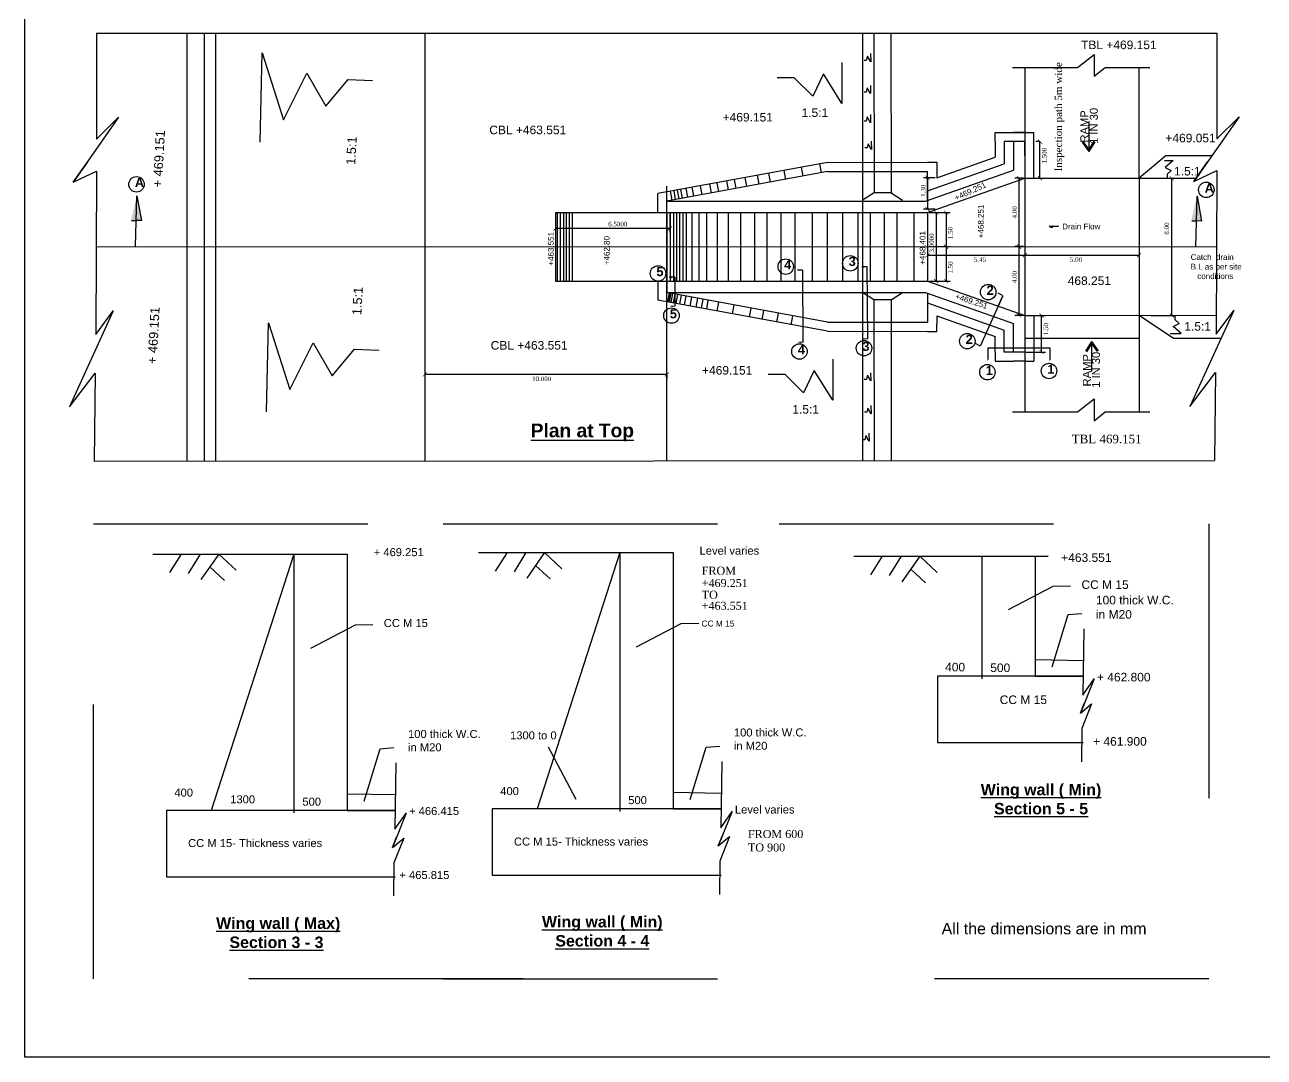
# Model space of a CAD drawing. Header units: inches. Extents: x 85 to 186, y -40 to 31.
# Drawn here: x 85.5 to 139.7, y -40.5 to 4.7 of the extents above; entities that cross this region are included whole.
import ezdxf

# ---------------------------------------------------------------- set-up
doc = ezdxf.new("R2010")
doc.units = ezdxf.units.IN
doc.header["$MEASUREMENT"] = 0
doc.linetypes.add('ACAD_ISO03W100', pattern=[30, 12, -18])
doc.styles.get("Standard").update_dxf_attribs({"font": 'times.ttf', "height": 0.2})
doc.dimstyles.get("Standard").update_dxf_attribs({"dimtxt": 0.2, "dimasz": 0.18, "dimexe": 0.18, "dimexo": 0.0625, "dimgap": 0.09, "dimtad": 2, "dimjust": 1, "dimdec": 4, "dimzin": 0, "dimdsep": 46, "dimtxsty": 'Standard', "dimblk": 'ARCHTICK', "dimcen": 0.09, "dimadec": 0, "dimazin": 0, "dimtfac": 1, "dimtdec": 4, "dimtofl": 0, "dimtmove": 0, "dimatfit": 3, "dimfxl": 1, "dimtolj": 1, "dimtzin": 0, "dimarcsym": 0})

# ---------------------------------------------------------------- blocks, each defined once
blk = doc.blocks.new('_ArchTick')
at = {"color": 0, "linetype": 'ByBlock', "const_width": 0.15}
blk.add_lwpolyline([(-0.5, -0.5), (0.5, 0.5)], dxfattribs=at)
blk = doc.blocks.new('*D11')
at = {"color": 0, "linetype": 'ACAD_ISO03W100', "lineweight": -2, "transparency": 16777216}
for p, q in [((125.022, -3.531), (125.512, -3.531)), ((125.332, -3.531), (125.332, -6.531)), ((125.022, -6.531), (125.512, -6.531))]:
    blk.add_line(p, q, dxfattribs=at)
at = {"layer": 'Defpoints', "color": 0, "linetype": 'ACAD_ISO03W100', "transparency": 16777216}
for p in [(124.96, -3.531), (124.96, -6.531), (125.332, -6.531)]:
    blk.add_point(p, dxfattribs=at)
at = {"color": 0, "linetype": 'ACAD_ISO03W100', "lineweight": -2, "transparency": 16777216, "xscale": 0.18, "yscale": 0.18, "zscale": 0.18}
for p, rotation in [((125.332, -3.531), 90), ((125.332, -6.531), 270)]:
    blk.add_blockref('_ArchTick', p, dxfattribs=dict(at, rotation=rotation))
at = {"color": 0, "linetype": 'ACAD_ISO03W100', "transparency": 16777216, "insert": (125.14, -4.859), "char_height": 0.2, "attachment_point": 5, "rotation": 90}
blk.add_mtext('\\A1;3.0000', dxfattribs=at)
blk = doc.blocks.new('*D12')
at = {"color": 0, "linetype": 'ACAD_ISO03W100', "lineweight": -2, "transparency": 16777216}
for p, q in [((134.722, -2.031), (135.822, -2.031)), ((135.642, -8.031), (135.642, -2.031)), ((134.722, -8.031), (135.822, -8.031))]:
    blk.add_line(p, q, dxfattribs=at)
at = {"layer": 'Defpoints', "color": 0, "linetype": 'ACAD_ISO03W100', "transparency": 16777216}
for p in [(134.66, -2.031), (134.66, -8.031), (135.642, -8.031)]:
    blk.add_point(p, dxfattribs=at)
at = {"color": 0, "linetype": 'ACAD_ISO03W100', "lineweight": -2, "transparency": 16777216, "xscale": 0.18, "yscale": 0.18, "zscale": 0.18}
for p, rotation in [((135.642, -2.031), 90), ((135.642, -8.031), 270)]:
    blk.add_blockref('_ArchTick', p, dxfattribs=dict(at, rotation=rotation))
at = {"color": 0, "linetype": 'ACAD_ISO03W100', "transparency": 16777216, "insert": (135.42, -4.233), "char_height": 0.2, "attachment_point": 5, "rotation": 90}
blk.add_mtext('\\A1;8.00', dxfattribs=at)
blk = doc.blocks.new('*D13')
at = {"color": 0, "lineweight": -2, "transparency": 16777216}
for p, q in [((129.274, -8.031), (130.124, -8.031)), ((129.944, -9.631), (129.944, -8.031)), ((129.274, -9.631), (130.124, -9.631))]:
    blk.add_line(p, q, dxfattribs=at)
at = {"layer": 'Defpoints', "color": 0, "transparency": 16777216}
for p in [(129.212, -8.031), (129.212, -9.631), (129.944, -9.631)]:
    blk.add_point(p, dxfattribs=at)
at = {"color": 0, "lineweight": -2, "transparency": 16777216, "xscale": 0.18, "yscale": 0.18, "zscale": 0.18}
for p, rotation in [((129.944, -8.031), 90), ((129.944, -9.631), 270)]:
    blk.add_blockref('_ArchTick', p, dxfattribs=dict(at, rotation=rotation))
at = {"color": 0, "transparency": 16777216, "insert": (130.136, -8.627), "char_height": 0.2, "attachment_point": 5, "rotation": 90}
blk.add_mtext('\\A1;1.50', dxfattribs=at)
blk = doc.blocks.new('*D14')
at = {"color": 0, "lineweight": -2, "transparency": 16777216}
for p, q in [((108.679, -3.593), (108.679, -4.409)), ((113.679, -3.593), (113.679, -4.409)), ((113.679, -4.229), (108.679, -4.229))]:
    blk.add_line(p, q, dxfattribs=at)
at = {"layer": 'Defpoints', "color": 0, "transparency": 16777216}
for p in [(108.679, -3.531), (113.679, -3.531), (108.679, -4.229)]:
    blk.add_point(p, dxfattribs=at)
at = {"color": 0, "lineweight": -2, "transparency": 16777216, "xscale": 0.18, "yscale": 0.18, "zscale": 0.18, "rotation": 180}
blk.add_blockref('_ArchTick', (108.679, -4.229), dxfattribs=at)
at = {"color": 0, "lineweight": -2, "transparency": 16777216, "xscale": 0.18, "yscale": 0.18, "zscale": 0.18}
blk.add_blockref('_ArchTick', (113.679, -4.229), dxfattribs=at)
at = {"color": 0, "transparency": 16777216, "insert": (111.405, -4.037), "char_height": 0.2, "attachment_point": 5}
blk.add_mtext('\\A1;6.5000', dxfattribs=at)
blk = doc.blocks.new('*D17')
at = {"color": 0, "linetype": 'ACAD_ISO03W100', "lineweight": -2, "transparency": 16777216}
for p, q in [((113.558, -10.61), (102.958, -10.61)), ((102.958, -10.62), (102.958, -10.79)), ((113.558, -10.62), (113.558, -10.79))]:
    blk.add_line(p, q, dxfattribs=at)
at = {"layer": 'Defpoints', "color": 0, "linetype": 'ACAD_ISO03W100', "transparency": 16777216}
for p in [(102.958, -10.558), (113.558, -10.558), (113.558, -10.61)]:
    blk.add_point(p, dxfattribs=at)
at = {"color": 0, "linetype": 'ACAD_ISO03W100', "lineweight": -2, "transparency": 16777216, "xscale": 0.18, "yscale": 0.18, "zscale": 0.18, "rotation": 180}
blk.add_blockref('_ArchTick', (102.958, -10.61), dxfattribs=at)
at = {"color": 0, "linetype": 'ACAD_ISO03W100', "lineweight": -2, "transparency": 16777216, "xscale": 0.18, "yscale": 0.18, "zscale": 0.18}
blk.add_blockref('_ArchTick', (113.558, -10.61), dxfattribs=at)
at = {"color": 0, "linetype": 'ACAD_ISO03W100', "transparency": 16777216, "insert": (105.86, -10.802), "char_height": 0.2, "attachment_point": 5}
blk.add_mtext('\\A1;                                                          10.000', dxfattribs=at)
blk = doc.blocks.new('*D19')
at = {"color": 0, "linetype": 'ACAD_ISO03W100', "lineweight": -2, "transparency": 16777216}
for p, q in [((129.812, -0.431), (129.695, -0.431)), ((129.875, -2.031), (129.875, -0.431)), ((129.674, -2.031), (130.055, -2.031))]:
    blk.add_line(p, q, dxfattribs=at)
at = {"layer": 'Defpoints', "color": 0, "linetype": 'ACAD_ISO03W100', "transparency": 16777216}
for p in [(129.875, -0.431), (129.875, -0.431), (129.612, -2.031)]:
    blk.add_point(p, dxfattribs=at)
at = {"color": 0, "linetype": 'ACAD_ISO03W100', "lineweight": -2, "transparency": 16777216, "xscale": 0.18, "yscale": 0.18, "zscale": 0.18}
for p, rotation in [((129.875, -0.431), 90), ((129.875, -2.031), 270)]:
    blk.add_blockref('_ArchTick', p, dxfattribs=dict(at, rotation=rotation))
at = {"color": 0, "linetype": 'ACAD_ISO03W100', "transparency": 16777216, "insert": (130.067, -1.045), "char_height": 0.2, "attachment_point": 5, "rotation": 90}
blk.add_mtext('\\A1;1.500', dxfattribs=at)
blk = doc.blocks.new('*D20')
at = {"color": 0, "linetype": 'ACAD_ISO03W100', "lineweight": -2, "transparency": 16777216}
for p, q in [((125.297, -2.011), (124.78, -2.011)), ((124.96, -2.011), (124.96, -3.39)), ((125.297, -3.39), (124.78, -3.39))]:
    blk.add_line(p, q, dxfattribs=at)
at = {"layer": 'Defpoints', "color": 0, "linetype": 'ACAD_ISO03W100', "transparency": 16777216}
for p in [(125.36, -2.011), (124.96, -3.39), (125.36, -3.39)]:
    blk.add_point(p, dxfattribs=at)
at = {"color": 0, "linetype": 'ACAD_ISO03W100', "lineweight": -2, "transparency": 16777216, "xscale": 0.18, "yscale": 0.18, "zscale": 0.18}
for p, rotation in [((124.96, -2.011), 90), ((124.96, -3.39), 270)]:
    blk.add_blockref('_ArchTick', p, dxfattribs=dict(at, rotation=rotation))
at = {"color": 0, "linetype": 'ACAD_ISO03W100', "transparency": 16777216, "insert": (124.768, -2.577), "char_height": 0.2, "attachment_point": 5, "rotation": 90}
blk.add_mtext('\\A1;1.30', dxfattribs=at)
blk = doc.blocks.new('*D21')
at = {"color": 0, "linetype": 'ACAD_ISO03W100', "lineweight": -2, "transparency": 16777216}
for p, q in [((125.022, -3.531), (125.946, -3.531)), ((125.766, -3.531), (125.766, -5.021)), ((125.022, -5.021), (125.946, -5.021))]:
    blk.add_line(p, q, dxfattribs=at)
at = {"layer": 'Defpoints', "color": 0, "linetype": 'ACAD_ISO03W100', "transparency": 16777216}
for p in [(124.96, -3.531), (125.766, -3.531), (124.96, -5.021)]:
    blk.add_point(p, dxfattribs=at)
at = {"color": 0, "linetype": 'ACAD_ISO03W100', "lineweight": -2, "transparency": 16777216, "xscale": 0.18, "yscale": 0.18, "zscale": 0.18}
for p, rotation in [((125.766, -3.531), 90), ((125.766, -5.021), 270)]:
    blk.add_blockref('_ArchTick', p, dxfattribs=dict(at, rotation=rotation))
at = {"color": 0, "linetype": 'ACAD_ISO03W100', "transparency": 16777216, "insert": (125.958, -4.425), "char_height": 0.2, "attachment_point": 5, "rotation": 90}
blk.add_mtext('\\A1;1.50', dxfattribs=at)
blk = doc.blocks.new('*D22')
at = {"color": 0, "linetype": 'ACAD_ISO03W100', "lineweight": -2, "transparency": 16777216}
for p, q in [((125.026, -5.021), (125.946, -5.021)), ((125.766, -5.021), (125.766, -6.531)), ((125.022, -6.531), (125.946, -6.531))]:
    blk.add_line(p, q, dxfattribs=at)
at = {"layer": 'Defpoints', "color": 0, "linetype": 'ACAD_ISO03W100', "transparency": 16777216}
for p in [(124.963, -5.021), (125.766, -5.021), (124.96, -6.531)]:
    blk.add_point(p, dxfattribs=at)
at = {"color": 0, "linetype": 'ACAD_ISO03W100', "lineweight": -2, "transparency": 16777216, "xscale": 0.18, "yscale": 0.18, "zscale": 0.18}
for p, rotation in [((125.766, -5.021), 90), ((125.766, -6.531), 270)]:
    blk.add_blockref('_ArchTick', p, dxfattribs=dict(at, rotation=rotation))
at = {"color": 0, "linetype": 'ACAD_ISO03W100', "transparency": 16777216, "insert": (125.958, -5.935), "char_height": 0.2, "attachment_point": 5, "rotation": 90}
blk.add_mtext('\\A1;1.50', dxfattribs=at)
blk = doc.blocks.new('*D23')
at = {"color": 0, "linetype": 'ACAD_ISO03W100', "lineweight": -2, "transparency": 16777216}
for p, q in [((129.149, -2.031), (128.777, -2.031)), ((128.957, -2.031), (128.957, -5.02)), ((129.149, -5.02), (128.777, -5.02))]:
    blk.add_line(p, q, dxfattribs=at)
at = {"layer": 'Defpoints', "color": 0, "linetype": 'ACAD_ISO03W100', "transparency": 16777216}
for p in [(129.212, -2.031), (128.957, -5.02), (129.212, -5.02)]:
    blk.add_point(p, dxfattribs=at)
at = {"color": 0, "linetype": 'ACAD_ISO03W100', "lineweight": -2, "transparency": 16777216, "xscale": 0.18, "yscale": 0.18, "zscale": 0.18}
for p, rotation in [((128.957, -2.031), 90), ((128.957, -5.02), 270)]:
    blk.add_blockref('_ArchTick', p, dxfattribs=dict(at, rotation=rotation))
at = {"color": 0, "linetype": 'ACAD_ISO03W100', "transparency": 16777216, "insert": (128.765, -3.52), "char_height": 0.2, "attachment_point": 5, "rotation": 90}
blk.add_mtext('\\A1;4.00', dxfattribs=at)
blk = doc.blocks.new('*D24')
at = {"color": 0, "linetype": 'ACAD_ISO03W100', "lineweight": -2, "transparency": 16777216}
for p, q in [((129.149, -5.02), (128.777, -5.02)), ((128.957, -5.02), (128.957, -8.031)), ((129.149, -8.031), (128.777, -8.031))]:
    blk.add_line(p, q, dxfattribs=at)
at = {"layer": 'Defpoints', "color": 0, "linetype": 'ACAD_ISO03W100', "transparency": 16777216}
for p in [(129.212, -5.02), (128.957, -8.031), (129.212, -8.031)]:
    blk.add_point(p, dxfattribs=at)
at = {"color": 0, "linetype": 'ACAD_ISO03W100', "lineweight": -2, "transparency": 16777216, "xscale": 0.18, "yscale": 0.18, "zscale": 0.18}
for p, rotation in [((128.957, -5.02), 90), ((128.957, -8.031), 270)]:
    blk.add_blockref('_ArchTick', p, dxfattribs=dict(at, rotation=rotation))
at = {"color": 0, "linetype": 'ACAD_ISO03W100', "transparency": 16777216, "insert": (128.765, -6.352), "char_height": 0.2, "attachment_point": 5, "rotation": 90}
blk.add_mtext('\\A1;4.00', dxfattribs=at)
blk = doc.blocks.new('*D25')
at = {"color": 0, "linetype": 'ACAD_ISO03W100', "lineweight": -2, "transparency": 16777216}
for p, q in [((124.96, -5.083), (124.96, -5.576)), ((124.96, -5.396), (129.212, -5.396)), ((129.212, -5.082), (129.212, -5.576))]:
    blk.add_line(p, q, dxfattribs=at)
at = {"layer": 'Defpoints', "color": 0, "linetype": 'ACAD_ISO03W100', "transparency": 16777216}
for p in [(124.96, -5.021), (129.212, -5.02), (129.212, -5.396)]:
    blk.add_point(p, dxfattribs=at)
at = {"color": 0, "linetype": 'ACAD_ISO03W100', "lineweight": -2, "transparency": 16777216, "xscale": 0.18, "yscale": 0.18, "zscale": 0.18, "rotation": 180}
blk.add_blockref('_ArchTick', (124.96, -5.396), dxfattribs=at)
at = {"color": 0, "linetype": 'ACAD_ISO03W100', "lineweight": -2, "transparency": 16777216, "xscale": 0.18, "yscale": 0.18, "zscale": 0.18}
blk.add_blockref('_ArchTick', (129.212, -5.396), dxfattribs=at)
at = {"color": 0, "linetype": 'ACAD_ISO03W100', "transparency": 16777216, "insert": (127.25, -5.588), "char_height": 0.2, "attachment_point": 5}
blk.add_mtext('\\A1;5.45', dxfattribs=at)
blk = doc.blocks.new('*D26')
at = {"color": 0, "linetype": 'ACAD_ISO03W100', "lineweight": -2, "transparency": 16777216}
for p, q in [((129.212, -5.082), (129.212, -5.576)), ((129.212, -5.396), (134.21, -5.396)), ((134.21, -5.081), (134.21, -5.576))]:
    blk.add_line(p, q, dxfattribs=at)
at = {"layer": 'Defpoints', "color": 0, "linetype": 'ACAD_ISO03W100', "transparency": 16777216}
for p in [(129.212, -5.02), (134.21, -5.018), (134.21, -5.396)]:
    blk.add_point(p, dxfattribs=at)
at = {"color": 0, "linetype": 'ACAD_ISO03W100', "lineweight": -2, "transparency": 16777216, "xscale": 0.18, "yscale": 0.18, "zscale": 0.18, "rotation": 180}
blk.add_blockref('_ArchTick', (129.212, -5.396), dxfattribs=at)
at = {"color": 0, "linetype": 'ACAD_ISO03W100', "lineweight": -2, "transparency": 16777216, "xscale": 0.18, "yscale": 0.18, "zscale": 0.18}
blk.add_blockref('_ArchTick', (134.21, -5.396), dxfattribs=at)
at = {"color": 0, "linetype": 'ACAD_ISO03W100', "transparency": 16777216, "insert": (131.451, -5.588), "char_height": 0.2, "attachment_point": 5}
blk.add_mtext('\\A1;5.00', dxfattribs=at)

msp = doc.modelspace()

# ---------------------------------------------------------------- hatches: boundary and pattern name
h = msp.add_hatch(color=256)
h.paths.add_polyline_path([(90.33979, -3.87818), (90.565, -3.88367), (90.36623, -2.7937)])
h.paths.add_polyline_path([(90.36623, -2.7937), (90.11458, -3.87269), (90.33979, -3.87818)])
h = msp.add_hatch(color=256)
h.paths.add_polyline_path([(136.7191, -3.89528), (136.9443, -3.90077), (136.74554, -2.8108)])
h.paths.add_polyline_path([(136.74554, -2.8108), (136.49389, -3.88979), (136.7191, -3.89528)])
h = msp.add_hatch(color=256)
h.paths.add_polyline_path([(130.41696, -4.14739), (130.41696, -4.11446), (130.27415, -4.14739)])
h.paths.add_polyline_path([(130.41696, -4.18031), (130.41696, -4.14739), (130.27415, -4.14739)])
h = msp.add_hatch(color=256)
h.paths.add_polyline_path([(122.16015, -5.8832), (122.10845, -5.90178), (122.10845, -5.91008), (122.15994, -5.91048)])
h.paths.add_polyline_path([(122.15994, -5.91048), (122.10845, -5.91008), (122.10845, -5.91843), (122.15973, -5.93776)])
h.paths.add_polyline_path([(122.10845, -5.90178), (122.08585, -5.9099), (122.10845, -5.91008)])
h.paths.add_polyline_path([(122.10845, -5.91008), (122.08585, -5.9099), (122.10845, -5.91843)])
h = msp.add_hatch(color=256)
h.paths.add_polyline_path([(113.74861, -6.32617), (113.6969, -6.34475), (113.6969, -6.35305), (113.7484, -6.35345)])
h.paths.add_polyline_path([(113.7484, -6.35345), (113.6969, -6.35305), (113.6969, -6.36139), (113.74818, -6.38073)])
h.paths.add_polyline_path([(113.6969, -6.34475), (113.6743, -6.35287), (113.6969, -6.35305)])
h.paths.add_polyline_path([(113.6969, -6.35305), (113.6743, -6.35287), (113.6969, -6.36139)])
h = msp.add_hatch(color=256)
h.paths.add_polyline_path([(119.33596, -6.02807), (119.28426, -6.04665), (119.28426, -6.05494), (119.33575, -6.05534)])
h.paths.add_polyline_path([(119.33575, -6.05534), (119.28426, -6.05494), (119.28426, -6.06329), (119.33554, -6.08262)])
h.paths.add_polyline_path([(119.28426, -6.04665), (119.26166, -6.05477), (119.28426, -6.05494)])
h.paths.add_polyline_path([(119.28426, -6.05494), (119.26166, -6.05477), (119.28426, -6.06329)])
h = msp.add_hatch(color=256)
h.paths.add_polyline_path([(128.12167, -7.06803), (128.06729, -7.06022), (128.0634, -7.06755), (128.10871, -7.09203)])
h.paths.add_polyline_path([(128.10871, -7.09203), (128.0634, -7.06755), (128.05949, -7.07492), (128.09574, -7.11602)])
h.paths.add_polyline_path([(128.06729, -7.06022), (128.04352, -7.05681), (128.0634, -7.06755)])
h.paths.add_polyline_path([(128.0634, -7.06755), (128.04352, -7.05681), (128.05949, -7.07492)])
h = msp.add_hatch(color=256)
h.paths.add_polyline_path([(113.80159, -7.61164), (113.74989, -7.63022), (113.74989, -7.63851), (113.80138, -7.63892)])
h.paths.add_polyline_path([(113.80138, -7.63892), (113.74989, -7.63851), (113.74989, -7.64686), (113.80117, -7.66619)])
h.paths.add_polyline_path([(113.74989, -7.63022), (113.72729, -7.63834), (113.74989, -7.63851)])
h.paths.add_polyline_path([(113.74989, -7.63851), (113.72729, -7.63834), (113.74989, -7.64686)])
h = msp.add_hatch(color=256)
h.paths.add_polyline_path([(119.40158, -9.18234), (119.34988, -9.20092), (119.34988, -9.20922), (119.40137, -9.20962)])
h.paths.add_polyline_path([(119.40137, -9.20962), (119.34988, -9.20922), (119.34988, -9.21756), (119.40116, -9.23689)])
h.paths.add_polyline_path([(119.34988, -9.20092), (119.32728, -9.20904), (119.34988, -9.20922)])
h.paths.add_polyline_path([(119.34988, -9.20922), (119.32728, -9.20904), (119.34988, -9.21756)])
h = msp.add_hatch(color=256)
h.paths.add_polyline_path([(122.22578, -9.03748), (122.17407, -9.05606), (122.17407, -9.06435), (122.22556, -9.06476)])
h.paths.add_polyline_path([(122.22556, -9.06476), (122.17407, -9.06435), (122.17407, -9.0727), (122.22535, -9.09203)])
h.paths.add_polyline_path([(122.17407, -9.05606), (122.15147, -9.06418), (122.17407, -9.06435)])
h.paths.add_polyline_path([(122.17407, -9.06435), (122.15147, -9.06418), (122.17407, -9.0727)])
h = msp.add_hatch(color=256)
h.paths.add_polyline_path([(127.13978, -9.27357), (127.0854, -9.26576), (127.08151, -9.27309), (127.12682, -9.29757)])
h.paths.add_polyline_path([(127.12682, -9.29757), (127.08151, -9.27309), (127.0776, -9.28047), (127.11385, -9.32157)])
h.paths.add_polyline_path([(127.0854, -9.26576), (127.06163, -9.26235), (127.08151, -9.27309)])
h.paths.add_polyline_path([(127.08151, -9.27309), (127.06163, -9.26235), (127.0776, -9.28047)])
h = msp.add_hatch(color=256)
h.paths.add_polyline_path([(127.56349, -9.94751), (127.58207, -9.99921), (127.59037, -9.99921), (127.59077, -9.94772)])
h.paths.add_polyline_path([(127.59077, -9.94772), (127.59037, -9.99921), (127.59871, -9.99921), (127.61804, -9.94794)])
h.paths.add_polyline_path([(127.58207, -9.99921), (127.59019, -10.02182), (127.59037, -9.99921)])
h.paths.add_polyline_path([(127.59037, -9.99921), (127.59019, -10.02182), (127.59871, -9.99921)])
h = msp.add_hatch(color=256)
h.paths.add_polyline_path([(130.28157, -9.95197), (130.30015, -10.00367), (130.30845, -10.00367), (130.30885, -9.95218)])
h.paths.add_polyline_path([(130.30885, -9.95218), (130.30845, -10.00367), (130.3168, -10.00367), (130.33613, -9.9524)])
h.paths.add_polyline_path([(130.30015, -10.00367), (130.30827, -10.02628), (130.30845, -10.00367)])
h.paths.add_polyline_path([(130.30845, -10.00367), (130.30827, -10.02628), (130.3168, -10.00367)])

# ---------------------------------------------------------------- linework, layer by layer
for p, q in [((88.60345, 4.31594), (137.61872, 4.31594)), ((92.55399, 4.31594), (92.55399, -14.37768)), ((93.30715, 4.31594), (93.30715, -14.37768)), ((93.80715, 4.31594), (93.80715, -14.37768)), ((102.95772, 4.31594), (102.95772, -14.37768)), ((122.10456, 4.31636), (122.11493, -14.38824)), ((122.60456, 4.31663), (122.6151, -2.67012)), ((123.35456, 4.31705), (123.3651, -2.67053)), ((129.21176, 2.81667), (129.21176, -12.21065)), ((132.02163, -0.77154), (132.02163, 0.44968)), ((129.21176, -0.43087), (128.31176, -0.43087)), ((129.21176, -0.03087), (128.71176, -0.03087)), ((129.21176, -0.43087), (128.71176, -0.43087)), ((128.71176, -0.43087), (128.71176, -1.67705)), ((129.21176, -1.03087), (129.21176, -0.43087)), ((132.02519, -0.86072), (131.72881, -0.45803)), ((132.02163, -0.77154), (131.76908, -0.42839)), ((132.02163, -0.77154), (132.24604, -0.40936)), ((132.02519, -0.86072), (132.28854, -0.4357)), ((135.3994, -1.03087), (137.40315, -1.03087)), ((119.42884, -1.54996), (119.50102, -1.94023)), ((120.22513, -1.40387), (120.29731, -1.79414)), ((116.15621, -2.15033), (116.22839, -2.5406)), ((116.49834, -2.08757), (116.57052, -2.47784)), ((116.96179, -2.00255), (117.03397, -2.39282)), ((117.50778, -1.90238), (117.57996, -2.29265)), ((118.00597, -1.81099), (118.07815, -2.20126)), ((118.66589, -1.68992), (118.73807, -2.08019)), ((129.21176, -2.03087), (136.70444, -2.03087)), ((134.20972, -2.03087), (134.20972, -9.03087)), ((113.70095, -2.60076), (113.77313, -2.99103)), ((113.85113, -2.57321), (113.92331, -2.96348)), ((114.00341, -2.54527), (114.07559, -2.93554)), ((114.15336, -2.51776), (114.22554, -2.90803)), ((114.38699, -2.4749), (114.45917, -2.86517)), ((114.64371, -2.42781), (114.71589, -2.81808)), ((115.01409, -2.35986), (115.08627, -2.75013)), ((115.41825, -2.28572), (115.49042, -2.67599)), ((115.74137, -2.22644), (115.81355, -2.61671)), ((122.6151, -2.67012), (122.11493, -2.98355)), ((123.3651, -2.67053), (122.6151, -2.67012)), ((123.3651, -2.67012), (123.86527, -2.98355)), ((90.3117, -5.03015), (90.36623, -2.7937)), ((90.36623, -2.7937), (90.565, -3.88367)), ((113.55772, -3.03087), (124.87411, -3.03087)), ((136.69101, -5.04725), (136.74554, -2.8108)), ((136.74554, -2.8108), (136.9443, -3.90077)), ((108.67913, -3.53087), (124.95972, -3.53087)), ((108.75359, -3.53087), (108.75359, -6.53087)), ((108.89011, -3.53087), (108.89011, -6.53087)), ((109.02663, -3.53087), (109.02663, -6.53087)), ((109.15074, -3.53087), (109.15074, -6.53087)), ((109.28247, -3.53087), (109.28247, -6.53087)), ((109.40772, -3.53087), (109.40772, -6.53087)), ((124.35972, -3.53087), (124.35972, -6.53087)), ((124.95972, -3.53087), (124.95972, -6.53087)), ((90.13476, -3.87318), (90.35997, -3.87867)), ((90.565, -3.88367), (90.33979, -3.87818)), ((130.27415, -4.14739), (130.41696, -4.11446)), ((130.27415, -4.14739), (130.41696, -4.18031)), ((130.68211, -4.14739), (130.27415, -4.14739)), ((130.41696, -4.11446), (130.41696, -4.14739)), ((130.41696, -4.18031), (130.41696, -4.14739)), ((136.51407, -3.89028), (136.73928, -3.89577)), ((136.9443, -3.90077), (136.7191, -3.89528)), ((88.5864, -5.03061), (137.60163, -5.01745)), ((122.30864, -5.91164), (122.08585, -5.9099)), ((122.30414, -5.91161), (122.32541, -9.0559)), ((113.6743, -6.35287), (113.74861, -6.32617)), ((113.89709, -6.35461), (113.6743, -6.35287)), ((113.6743, -6.35287), (113.74818, -6.38073)), ((113.74818, -6.38073), (113.7484, -6.35345)), ((113.74861, -6.32617), (113.7484, -6.35345)), ((113.89709, -6.35461), (113.90123, -7.63006)), ((119.48445, -6.0565), (119.26166, -6.05477)), ((119.47995, -6.05647), (119.50122, -9.20076)), ((108.67913, -6.53087), (124.95972, -6.53087)), ((113.55772, -7.03087), (124.87411, -7.03087)), ((113.65427, -7.04872), (113.58262, -7.43927)), ((122.61103, -7.34431), (122.11085, -7.03087)), ((123.36103, -7.34431), (123.8612, -7.03087)), ((113.69437, -7.05614), (113.62272, -7.44669)), ((113.7298, -7.06269), (113.65815, -7.45324)), ((113.79359, -7.07449), (113.72194, -7.46504)), ((113.89949, -7.09408), (113.82784, -7.48462)), ((114.01217, -7.11492), (113.94052, -7.50546)), ((114.18403, -7.1467), (114.11238, -7.53725)), ((114.3785, -7.18267), (114.30685, -7.57321)), ((114.63523, -7.23015), (114.56359, -7.6207)), ((114.89101, -7.27746), (114.81937, -7.668)), ((115.12604, -7.32093), (115.05439, -7.71147)), ((115.35164, -7.36265), (115.27999, -7.7532)), ((115.80499, -7.4465), (115.73334, -7.83704)), ((116.48238, -7.57178), (116.41073, -7.96232)), ((123.36103, -7.34389), (122.61103, -7.34431)), ((122.61103, -7.34431), (122.61493, -14.38796)), ((123.36103, -7.34431), (123.36493, -14.38754)), ((128.24629, -7.16802), (127.25764, -9.36825)), ((128.23953, -7.16271), (128.04352, -7.05681)), ((128.04373, -7.61882), (128.24629, -7.16802)), ((113.90123, -7.63006), (113.72729, -7.63834)), ((117.23079, -7.7102), (117.15915, -8.10074)), ((117.77614, -7.81106), (117.7045, -8.2016)), ((118.41701, -7.92958), (118.34536, -8.32013)), ((119.05372, -8.04734), (118.98207, -8.43789)), ((129.21176, -8.03087), (137.58588, -8.01659)), ((129.21176, -8.03087), (129.21176, -9.63087)), ((128.71176, -9.63087), (128.71176, -8.38468)), ((119.50122, -9.20076), (119.32728, -9.20904)), ((122.32541, -9.0559), (122.15147, -9.06418)), ((129.21176, -9.03087), (134.20972, -9.03087)), ((129.21176, -9.03087), (129.21176, -9.63087)), ((132.1269, -9.17415), (131.86355, -9.59917)), ((132.1269, -9.17415), (132.42327, -9.57684)), ((135.71595, -9.03087), (137.79063, -9.03087)), ((127.25764, -9.36825), (127.06163, -9.26235)), ((127.58969, -9.4448), (130.30915, -9.45087)), ((127.59107, -9.44641), (127.59107, -9.94897)), ((129.21176, -9.63087), (128.31176, -9.63087)), ((130.30915, -9.45087), (130.30915, -9.95343)), ((132.13046, -9.26333), (131.90605, -9.6255)), ((132.13046, -9.26333), (132.13046, -10.48455)), ((132.13046, -9.26333), (132.38301, -9.60648)), ((129.21176, -10.03087), (128.71176, -10.03087)), ((88.49541, -14.40688), (137.51073, -14.3797)), ((105.31813, -18.39778), (113.82483, -18.39778)), ((106.56271, -18.39778), (106.04802, -19.20878)), ((107.38621, -18.39778), (106.87152, -19.24306)), ((108.20342, -18.39778), (107.42186, -19.51789)), ((111.48911, -18.39778), (107.87944, -29.61069)), ((108.20342, -18.39778), (108.9646, -19.10592)), ((113.82483, -18.39778), (113.82483, -29.61069)), ((91.0626, -18.46326), (99.5693, -18.46326)), ((92.30718, -18.46326), (91.79249, -19.27426)), ((93.13068, -18.46326), (92.61599, -19.30854)), ((93.94789, -18.46326), (93.16633, -19.58337)), ((97.23358, -18.46326), (93.62391, -29.67617)), ((93.94789, -18.46326), (94.70906, -19.17141)), ((99.5693, -18.46326), (99.5693, -29.67617)), ((107.81264, -18.95783), (108.44991, -19.55162)), ((121.73052, -18.56258), (130.23722, -18.56258)), ((122.9751, -18.56258), (122.46041, -19.37358)), ((123.7986, -18.56258), (123.28391, -19.40786)), ((124.61581, -18.56258), (123.83425, -19.68269)), ((124.61581, -18.56258), (125.37698, -19.27072)), ((129.6637, -18.56258), (129.6637, -23.80975)), ((93.55711, -19.02331), (94.19437, -19.6171)), ((124.22503, -19.12263), (124.86229, -19.71642)), ((129.6637, -23.08151), (131.7736, -23.11483)), ((131.76441, -23.80975), (125.39728, -23.80975)), ((125.39728, -23.80975), (125.39728, -26.70963)), ((129.6637, -23.80975), (131.76441, -23.80975)), ((125.39728, -26.70963), (131.76441, -26.70963)), ((99.5693, -28.94793), (101.6792, -28.98125)), ((113.82483, -28.88245), (115.93474, -28.91577)), ((101.67001, -29.67617), (91.66212, -29.67617)), ((91.66212, -29.67617), (91.66212, -32.57605)), ((99.5693, -29.67617), (101.67001, -29.67617)), ((105.91765, -29.61069), (105.91765, -32.51057)), ((115.92554, -29.61069), (105.91765, -29.61069)), ((113.82483, -29.61069), (115.92554, -29.61069)), ((105.91765, -32.51057), (115.92554, -32.51057)), ((91.66212, -32.57605), (101.67001, -32.57605))]:
    msp.add_line(p, q)
at = {"linetype": 'ACAD_ISO03W100'}
for p, q in [((113.55772, -14.37768), (113.55772, 4.31594)), ((131.51975, 2.81667), (132.24682, 3.37544)), ((132.24682, 3.37544), (132.24682, 2.42554)), ((128.66739, 2.81667), (131.51975, 2.81667)), ((132.24682, 2.42554), (132.72221, 2.81667)), ((132.72221, 2.81667), (134.20972, 2.81667)), ((134.20972, -2.03087), (134.20972, 2.81667)), ((134.20972, 2.81667), (134.68865, 2.81667)), ((127.91176, -0.03087), (128.71176, -0.03087)), ((127.91176, -0.43087), (127.91176, -0.03087)), ((127.91176, -0.03087), (129.61176, -0.03087)), ((127.91176, -0.43087), (127.91176, -1.11095)), ((128.31176, -0.43087), (128.31176, -1.394)), ((129.61176, -0.43087), (129.61176, -0.03087)), ((129.61176, -2.03087), (129.61176, -0.03087)), ((135.3994, -1.03087), (134.20972, -2.03087)), ((120.58672, -1.33754), (113.15772, -2.70042)), ((120.58672, -1.33754), (124.95972, -1.33087)), ((124.95972, -1.33087), (125.35972, -1.33087)), ((124.95972, -2.57651), (128.31176, -1.394)), ((125.35972, -2.01124), (127.91176, -1.11095)), ((125.35972, -1.33087), (125.35972, -2.01124)), ((120.58672, -1.73087), (113.55772, -3.03087)), ((120.58672, -1.73087), (124.95972, -1.73087)), ((124.87411, -3.03087), (128.71176, -1.67705)), ((124.95972, -3.00067), (124.95972, -1.73087)), ((124.95972, -3.53087), (129.21176, -2.03087)), ((113.15772, -3.53087), (113.15772, -2.70042)), ((108.67913, -3.53087), (108.67913, -6.53087)), ((113.55772, -3.53087), (113.55772, -7.03087)), ((113.6969, -3.53087), (113.6969, -6.53087)), ((113.83632, -3.53087), (113.83632, -6.53087)), ((113.96754, -3.53087), (113.96754, -6.53087)), ((114.10696, -3.53087), (114.10696, -6.53087)), ((114.25458, -3.53087), (114.25458, -6.53087)), ((114.394, -3.53087), (114.394, -6.53087)), ((114.64823, -3.53087), (114.64823, -6.53087)), ((114.95168, -3.53087), (114.95168, -6.53087)), ((115.28738, -3.53087), (115.28738, -6.53087)), ((115.75791, -3.53087), (115.75791, -6.53087)), ((116.22845, -3.53087), (116.22845, -6.53087)), ((116.76956, -3.53087), (116.76956, -6.53087)), ((117.38126, -3.53087), (117.38126, -6.53087)), ((117.92626, -3.53087), (117.92626, -6.53087)), ((118.53796, -3.53087), (118.53796, -6.53087)), ((119.14965, -3.53087), (119.14965, -6.53087)), ((119.90251, -3.53087), (119.90251, -6.53087)), ((120.56126, -3.53087), (120.56126, -6.53087)), ((121.24353, -3.53087), (121.24353, -6.53087)), ((121.90228, -3.53087), (121.90228, -6.53087)), ((122.4434, -3.53087), (122.4434, -6.53087)), ((123.05509, -3.53087), (123.05509, -6.53087)), ((123.61973, -3.53087), (123.61973, -6.53087)), ((113.15772, -6.53087), (113.15772, -7.36132)), ((120.58672, -8.33087), (113.55772, -7.03087)), ((124.87411, -7.03087), (128.71176, -8.38468)), ((124.95972, -6.53087), (129.21176, -8.03087)), ((120.58672, -8.7242), (113.15772, -7.36132)), ((124.95972, -7.06107), (124.95972, -8.33087)), ((124.95972, -7.48523), (128.31176, -8.66773)), ((125.35972, -8.0505), (127.91176, -8.95079)), ((125.35972, -8.0505), (125.35972, -8.4078)), ((129.61176, -8.03019), (129.61176, -9.16158)), ((134.20972, -8.02235), (135.71595, -9.03087)), ((120.58672, -8.33087), (124.95972, -8.33087)), ((125.35972, -8.73087), (125.35972, -8.4078)), ((128.31176, -9.63087), (128.31176, -8.66773)), ((120.58672, -8.7242), (124.95972, -8.73087)), ((124.95972, -8.73087), (125.35972, -8.73087)), ((127.91176, -9.63087), (127.91176, -8.95079)), ((129.61176, -9.03087), (129.61176, -9.63087)), ((134.20972, -9.03087), (134.20972, -12.24231)), ((127.91176, -9.63087), (127.91176, -10.03087)), ((129.61176, -9.63087), (129.61176, -10.03087)), ((127.91176, -10.03087), (128.71176, -10.03087)), ((129.21176, -10.03087), (129.61176, -10.03087)), ((131.51975, -12.24231), (132.24682, -11.68354)), ((132.24682, -11.68354), (132.24682, -12.46581)), ((128.66739, -12.24231), (131.51975, -12.24231)), ((132.24682, -12.63344), (132.72221, -12.24231)), ((132.24682, -12.46581), (132.24682, -12.63344)), ((132.72221, -12.24231), (134.20972, -12.24231)), ((134.20972, -12.24231), (134.68865, -12.24231)), ((103.77231, -17.13954), (121.82865, -17.13954)), ((111.48911, -18.39778), (111.48911, -29.71555)), ((97.23358, -18.46326), (97.23358, -29.78104)), ((127.32798, -18.56258), (127.32798, -23.91461)), ((103.77231, -37.0421), (121.92678, -37.0421))]:
    msp.add_line(p, q, dxfattribs=at)
msp.add_lwpolyline([(85.46382, 24.16798), (185.56296, 24.16798), (185.56296, -40.46433), (85.46382, -40.46433)], close=True)
for points in [[(88.60345, 4.31594), (88.60345, -0.32815), (89.56771, 0.63529), (87.58562, -2.2015), (88.18838, -1.33882), (87.58562, -2.2015), (88.6038, -1.71647), (88.56627, -8.86559), (89.33514, -7.83145), (87.41296, -12.02709), (88.53669, -10.54975), (88.49541, -14.40688)], [(137.61872, 4.31594), (137.61872, -0.30572), (138.58298, 0.65772), (136.60089, -2.17907), (137.20366, -1.31639), (136.60089, -2.17907), (137.61908, -1.69404), (137.58154, -8.84316), (138.35041, -7.80902), (136.42823, -12.00466), (137.55197, -10.52732), (137.51073, -14.3797)], [(95.75533, -0.45114), (95.84829, 3.45), (96.77793, 0.52415), (97.80052, 2.5676), (98.63719, 1.12789), (99.61331, 2.28895), (100.68239, 2.2425)], [(122.46374, 3.4187), (122.4689, 3.05754), (122.32432, 3.31035), (122.27784, 3.12461), (122.1857, 3.12254)], [(121.21359, 3.03671), (121.21359, 1.23395), (120.39989, 2.54183), (119.93997, 1.55209), (119.12627, 2.36509), (118.38333, 2.36509)], [(122.45931, 2.03109), (122.46448, 1.66993), (122.31989, 1.92274), (122.27342, 1.737), (122.18128, 1.73494)], [(122.45931, 0.75804), (122.46448, 0.39688), (122.31989, 0.64969), (122.27342, 0.46395), (122.18128, 0.46189)], [(122.49759, -0.41061), (122.50275, -0.77177), (122.35816, -0.51896), (122.31169, -0.70469), (122.21955, -0.70676)], [(135.31855, -1.25673), (135.7027, -1.25673), (135.34624, -1.55724), (135.61359, -1.6908), (135.43535, -1.84663), (135.4387, -2.01208)], [(135.56984, -8.81894), (136.05675, -8.81894), (135.70028, -8.51843), (135.96763, -8.38486), (135.7894, -8.22904), (135.79275, -8.06358)], [(96.03422, -12.24743), (96.12718, -8.34629), (97.05682, -11.27214), (98.07941, -9.22869), (98.91608, -10.6684), (99.8922, -9.50734), (100.96128, -9.55379)], [(120.81092, -9.9359), (120.81092, -11.73865), (119.99721, -10.43077), (119.5373, -11.42052), (118.72359, -10.60751), (117.98065, -10.60751)], [(122.46812, -10.53435), (122.47328, -10.89551), (122.32869, -10.6427), (122.28222, -10.82844), (122.19008, -10.8305)], [(122.48061, -11.97044), (122.48578, -12.33159), (122.34119, -12.07878), (122.29472, -12.26452), (122.20258, -12.26659)], [(122.3925, -13.17323), (122.39766, -13.53439), (122.25307, -13.28158), (122.2066, -13.46731), (122.11446, -13.46938)], [(128.49754, -20.8882), (130.45069, -19.87068), (131.21688, -19.85567)], [(130.41175, -23.40052), (131.10942, -21.11007), (131.70743, -21.06027)], [(97.97496, -22.57967), (99.92811, -21.56215), (100.6943, -21.54714)], [(112.2305, -22.51418), (114.18364, -21.49666), (114.94983, -21.48165)], [(131.79549, -21.72858), (131.74965, -24.63135), (132.24424, -23.92231), (131.64213, -25.42633), (131.82312, -24.97423), (131.64213, -25.42633), (132.13563, -25.01837), (131.70877, -26.0956), (131.68969, -27.54455)], [(100.31735, -29.26695), (101.01503, -26.97649), (101.61303, -26.9267)], [(108.35766, -26.89473), (109.57387, -29.18576)], [(114.57289, -29.20146), (115.27056, -26.91101), (115.86857, -26.86122)], [(101.7011, -27.59501), (101.65525, -30.49777), (102.14984, -29.78873), (101.54773, -31.29276), (101.72873, -30.84066), (101.54773, -31.29276), (102.04123, -30.88479), (101.61438, -31.96203), (101.5953, -33.41098)], [(115.95663, -27.52952), (115.91079, -30.43229), (116.40537, -29.72325), (115.80327, -31.22727), (115.98426, -30.77517), (115.80327, -31.22727), (116.29676, -30.81931), (115.86991, -31.89654), (115.85083, -33.34549)]]:
    msp.add_lwpolyline(points)
msp.add_lwpolyline([(88.46615, -17.13954), (137.26814, -17.13954), (137.26814, -37.0421), (88.46615, -37.0421)], close=True, dxfattribs=at)
for centre in [(90.35022, -2.29872), (137.1527, -2.53995), (121.57812, -5.74978), (113.16657, -6.19275), (118.75392, -5.89464), (127.61179, -7.00904), (113.75318, -8.03676), (122.17737, -9.4626), (126.6961, -9.15502), (119.35318, -9.60746), (127.57598, -10.51258), (130.26998, -10.45733)]:
    msp.add_circle(centre, 0.33812)

# ---------------------------------------------------------------- texts
msp.add_text('Inspection path 5m wide ', height=0.3207202, rotation=90, dxfattribs=at).set_placement((130.8429, -1.73109))
for s, height, p in [('TBL 469.151', 0.375, (131.26742, -13.62047)), ('FROM ', 0.35, (115.07659, -19.36461)), ('+469.251', 0.35, (115.07659, -19.90512)), ('TO', 0.35, (115.07659, -20.41692)), ('+463.551', 0.35, (115.07659, -20.90002)), ('FROM 600', 0.35, (117.09925, -30.88127)), ('TO 900', 0.35, (117.09925, -31.46937))]:
    msp.add_text(s, height=height).set_placement(p)
at = {"attachment_point": 1}
for s, insert, char_height, width in [('{\\fArial|b0|i0|c0|p34;TBL +469.151}', (131.67373, 3.98936), 0.375, 7.7377425), ('{\\fArial|b0|i0|c0|p34;+469.151}', (115.9927, 0.82599), 0.375, 7.7377425), ('{\\fArial|b0|i0|c0|p34;1.5:1}', (119.44553, 1.02263), 0.375, 7.6712328), ('{\\fArial|b0|i0|c0|p34;CBL +463.551}', (105.78488, 0.26871), 0.375, 9.1725642), ('{\\fArial|b0|i0|c0|p34;+469.051}', (135.36282, -0.08501), 0.375, 7.6712328), ('{\\fArial|b0|i0|c0|p34;1.5:1}', (135.74259, -1.53523), 0.375, 7.6712328), ('{\\fArial|b1|i0|c0|p34;A}', (90.27821, -2.01877), 0.4, 0.33061), ('{\\fArial|b1|i0|c0|p34;A}', (137.08068, -2.26001), 0.4, 0.33061), ('{\\fArial|b0|i0|c0|p34;Drain Flow}', (130.84732, -4.01236), 0.25, 2.2453333), ('{\\fArial|b0|i0|c0|p34;Catch  drain B.L as per site \\P   conditions}', (136.4677, -5.35321), 0.25, 2.2453333), ('{\\fArial|b1|i0|c0|p34;5\\fArial|b0|i0|c0|p34;}', (113.09455, -5.9128), 0.4, 0.33061), ('{\\fArial|b1|i0|c0|p34;4}', (118.68191, -5.61469), 0.4, 0.33061), ('{\\fArial|b1|i0|c0|p34;3}', (121.5061, -5.46983), 0.4, 0.33061), ('{\\fArial|b0|i0|c0|p34;468.251}', (131.09003, -6.32346), 0.375, 7.6712328), ('{\\fArial|b1|i0|c0|p34;2}', (127.53977, -6.7291), 0.4, 0.33061), ('{\\fArial|b1|i0|c0|p34;5\\fArial|b0|i0|c0|p34;}', (113.68117, -7.75681), 0.4, 0.33061), ('{\\fArial|b0|i0|c0|p34;1.5:1}', (136.19137, -8.32173), 0.375, 7.6712328), ('{\\fArial|b0|i0|c0|p34;CBL +463.551}', (105.8464, -9.14928), 0.375, 7.7377425), ('{\\fArial|b1|i0|c0|p34;3}', (122.10535, -9.18265), 0.4, 0.33061), ('{\\fArial|b1|i0|c0|p34;2}', (126.62408, -8.87508), 0.4, 0.33061), ('{\\fArial|b1|i0|c0|p34;4}', (119.28116, -9.32752), 0.4, 0.33061), ('{\\fArial|b0|i0|c0|p34;+469.151}', (115.09184, -10.24243), 0.375, 7.7377425), ('{\\fArial|b1|i0|c0|p34;1}', (127.50397, -10.23264), 0.4, 0.33061), ('{\\fArial|b1|i0|c0|p34;1}', (130.19797, -10.17738), 0.4, 0.33061), ('{\\fArial|b0|i0|c0|p34;1.5:1}', (119.04285, -11.94998), 0.375, 7.6712328), ('{\\fArial|b1|i0|c0|p34;\\LPlan at Top}', (107.59778, -12.75801), 0.6, 11.0733602), ('{\\fArial|b0|i0|c0|p34;+ 469.251}', (100.72834, -18.20582), 0.35, 6.3245053), ('{\\fArial|b0|i0|c0|p34;Level varies}', (114.98387, -18.14033), 0.35, 6.3245053), ('{\\fArial|b0|i0|c0|p34;\\H1.071x;+463.551\\Ftxt.shx|c0;}', (130.80588, -18.43136), 0.35, 6.3413555), ('{\\fArial|b0|i0|c0|p34;\\H1.071x;CC M 15\\Ftxt.shx|c0;}', (131.69199, -19.61357), 0.35, 6.3245053), ('{\\fArial|b0|i0|c0|p34;\\H1.071x;100 thick W.C. \\Pin M20\\Ftxt.shx|c0;}', (132.32415, -20.28961), 0.35, 6.3245053), ('{\\fArial|b0|i0|c0|p34;CC M 15}', (101.16941, -21.30503), 0.35, 6.3245053), ('{\\fArial|b0|i0|c0|p34;CC M 15}', (115.06711, -21.37073), 0.2614458, 9.4486592), ('{\\fArial|b0|i0|c0|p34;\\H1.071x;400\\Ftxt.shx|c0;}', (125.7257, -23.21943), 0.35, 1.8497517), ('{\\fArial|b0|i0|c0|p34;\\H1.071x;500\\Ftxt.shx|c0;}', (127.70129, -23.2483), 0.35, 5.4735805), ('{\\fArial|b0|i0|c0|p34;\\H1.071x;+ 462.800}', (132.36854, -23.65757), 0.35, 6.3016233), ('{\\fArial|b0|i0|c0|p34;\\H1.071x;CC M 15\\Ftxt.shx|c0;}', (128.11558, -24.64787), 0.35, 5.4119048), ('{\\fArial|b0|i0|c0|p34;100 thick W.C. \\Pin M20}', (102.22975, -26.15604), 0.35, 6.3245053), ('{\\fArial|b0|i0|c0|p34;1300 to 0}', (106.69203, -26.21665), 0.35, 8.7922616), ('{\\fArial|b0|i0|c0|p34;100 thick W.C. \\Pin M20}', (116.48528, -26.09055), 0.35, 6.3245053), ('{\\fArial|b0|i0|c0|p34;\\H1.071x;+ 461.900}', (132.20143, -26.46613), 0.35, 6.3016233), ('{\\fArial|b0|i0|c0|p34;400}', (92.00747, -28.71886), 0.35, 5.4735805), ('{\\fArial|b0|i0|c0|p34;400}', (106.26301, -28.65337), 0.35, 5.4735805), ('{\\fArial|b0|i0|c0|p34;  \\fArial|b1|i0|c0|p34;\\LWing wall ( Min)\\P\\l     \\LSection 5 - 5}', (126.89519, -28.51197), 0.5, 8.5021751), ('{\\fArial|b0|i0|c0|p34;1300}', (94.45189, -29.01409), 0.35, 5.4735805), ('{\\fArial|b0|i0|c0|p34;500}', (97.6069, -29.11472), 0.35, 5.4735805), ('{\\fArial|b0|i0|c0|p34;500}', (111.86243, -29.04924), 0.35, 5.4735805), ('{\\fArial|b0|i0|c0|p34;+ 466.415}', (102.27414, -29.52399), 0.35, 6.3016233), ('{\\fArial|b0|i0|c0|p34;Level varies}', (116.52968, -29.45851), 0.35, 6.3016233), ('{\\fArial|b0|i0|c0|p34;CC M 15- Thickness varies}', (106.86314, -30.86049), 0.35, 9.2351603), ('{\\fArial|b0|i0|c0|p34;CC M 15- Thickness varies}', (92.60761, -30.92597), 0.35, 9.2351603), ('{\\fArial|b0|i0|c0|p34;+ 465.815}', (101.85024, -32.32282), 0.35, 6.3016233), ('{\\fArial|b0|i0|c0|p34;  \\fArial|b1|i0|c0|p34;\\LWing wall ( Max)\\P\\l     \\LSection 3 - 3}', (93.44606, -34.35555), 0.5, 6.3245053), ('{\\fArial|b0|i0|c0|p34;  \\fArial|b1|i0|c0|p34;\\LWing wall ( Min)\\P\\l     \\LSection 4 - 4}', (107.7016, -34.29007), 0.5, 6.3245053), ('{\\fArial|b0|i0|c0|p34;  All the dimensions are in mm\\Ftxt.shx|c0;\\L}', (125.18392, -34.59097), 0.5, 11.2338467)]:
    msp.add_mtext(s, dxfattribs=dict(at, insert=insert, char_height=char_height, width=width))
for s, insert, char_height, width, attachment_point, rotation in [('{\\fArial|b0|i0|c0|p34;RAMP}', (131.64337, 0.94146), 0.35, 1.8333947, 3, 90), ('{\\fArial|b0|i0|c0|p34;1 IN 30}', (132.41134, 1.04639), 0.35, 1.8333947, 9, 90), ('{\\fArial|b0|i0|c0|p34;+ 469.151}', (91.0613, -2.41806), 0.4, 3.6236354, 1, 86.825942), ('{\\fArial|b0|i0|c0|p34;1.5:1}', (99.51914, -1.43128), 0.4, 3.6236354, 1, 86.825942), ('{\\fArial|b0|i0|c0|p34;1.5:1}', (99.78626, -8.00742), 0.4, 3.6236354, 1, 86.825942), ('{\\fArial|b0|i0|c0|p34;+ 469.151}', (90.82761, -10.14378), 0.4, 3.6236354, 1, 86.825942), ('{\\fArial|b0|i0|c0|p34;RAMP}', (131.7522, -9.721), 0.35, 1.8333947, 3, 90), ('{\\fArial|b0|i0|c0|p34;1 IN 30}', (132.50582, -9.6193), 0.35, 1.8333947, 9, 90)]:
    msp.add_mtext(s, dxfattribs=dict(insert=insert, char_height=char_height, width=width, attachment_point=attachment_point, rotation=rotation))
at = {"linetype": 'ACAD_ISO03W100', "char_height": 0.25, "width": 2.6400097, "attachment_point": 1}
for s, insert, rotation in [('{\\fArial|b0|i0|c0|p34;+469.251}', (126.10733, -2.78937), 24.446751), ('{\\fArial|b0|i0|c0|p34;+468.251}', (127.16399, -4.65325), 90), ('{\\fArial|b0|i0|c0|p34;+463.551}', (108.3566, -5.8497), 90), ('{\\fArial|b0|i0|c0|p34;+462.80}', (110.79747, -5.83118), 90), ('{\\fArial|b0|i0|c0|p34;+468.401}', (124.61501, -5.80837), 90), ('{\\fArial|b0|i0|c0|p34;+469.251}', (126.21889, -7.06003), 341.99346)]:
    msp.add_mtext(s, dxfattribs=dict(at, insert=insert, rotation=rotation))

# ---------------------------------------------------------------- dimensions: what is measured, and where the dimension line sits
at = {"linetype": 'ACAD_ISO03W100'}
for base, p1, p2, text, picture, middle in [((129.87481, -0.43087), (129.61176, -2.03087), (129.87481, -0.43087), '1.500', '*D19', (129.87481, -1.0454)), ((124.95972, -3.38976), (125.35972, -2.01124), (125.35972, -3.38976), '1.30', '*D20', (124.95972, -2.57651)), ((128.95688, -5.01971), (129.21176, -2.03087), (129.21176, -5.01971), '4.00', '*D23', (128.95688, -3.51955)), ((128.95688, -8.03087), (129.21176, -5.01971), (129.21176, -8.03087), '4.00', '*D24', (128.95688, -6.352))]:
    dim = msp.add_linear_dim(base=base, p1=p1, p2=p2, angle=90, text=text, dimstyle='Standard', dxfattribs=at)
    dim.commit()
    dim.dimension.update_dxf_attribs({"geometry": picture, "text_midpoint": middle, "dimtype": 160})
dim = msp.add_linear_dim(base=(135.64171, -8.03087), p1=(134.65972, -2.03087), p2=(134.65972, -8.03087), angle=90, text='8.00', dimstyle='Standard', override={"dimtad": 0, "dimtmove": 2}, dxfattribs=at)
dim.commit()
dim.dimension.update_dxf_attribs({"geometry": '*D12', "text_midpoint": (135.4203, -4.23345), "dimtype": 160})
dim = msp.add_linear_dim(base=(108.67913, -4.22884), p1=(113.67913, -3.53087), p2=(108.67913, -3.53087), text='6.5000', dimstyle='Standard', override={"dimtad": 3})
dim.commit()
dim.dimension.update_dxf_attribs({"geometry": '*D14', "text_midpoint": (111.40479, -4.22884), "dimtype": 160})
dim = msp.add_linear_dim(base=(125.33191, -6.53087), p1=(124.95972, -3.53087), p2=(124.95972, -6.53087), angle=90, dimstyle='Standard', override={"dimtad": 3}, dxfattribs=at)
dim.commit()
dim.dimension.update_dxf_attribs({"geometry": '*D11', "text_midpoint": (125.33191, -4.85932), "dimtype": 160})
for base, p1, p2, picture, middle in [((125.76574, -3.53087), (124.95972, -5.02085), (124.95972, -3.53087), '*D21', (125.95776, -4.42501)), ((125.76553, -5.02085), (124.95972, -6.53087), (124.96326, -5.02085), '*D22', (125.95755, -5.93504))]:
    dim = msp.add_linear_dim(base=base, p1=p1, p2=p2, angle=90, text='1.50', dimstyle='Standard', dxfattribs=at)
    dim.commit()
    dim.dimension.update_dxf_attribs({"geometry": picture, "text_midpoint": middle})
for base, p1, p2, text, picture, middle in [((129.21176, -5.39644), (124.95972, -5.02085), (129.21176, -5.01971), '5.45', '*D25', (127.25041, -5.39644)), ((134.20972, -5.39644), (129.21176, -5.01971), (134.20972, -5.01836), '5.00', '*D26', (131.45077, -5.39644))]:
    dim = msp.add_linear_dim(base=base, p1=p1, p2=p2, text=text, dimstyle='Standard', dxfattribs=at)
    dim.commit()
    dim.dimension.update_dxf_attribs({"geometry": picture, "text_midpoint": middle, "dimtype": 160})
dim = msp.add_linear_dim(base=(129.94366, -9.63087), p1=(129.21176, -8.03087), p2=(129.21176, -9.63087), angle=90, text='1.50', dimstyle='Standard')
dim.commit()
dim.dimension.update_dxf_attribs({"geometry": '*D13', "text_midpoint": (130.13568, -8.6267)})
dim = msp.add_linear_dim(base=(113.55772, -10.61021), p1=(102.95772, -10.55781), p2=(113.55772, -10.55781), text='                                                          10.000', dimstyle='Standard', dxfattribs=at)
dim.commit()
dim.dimension.update_dxf_attribs({"geometry": '*D17', "text_midpoint": (105.85954, -10.80223)})

doc.saveas('drawing.dxf')
